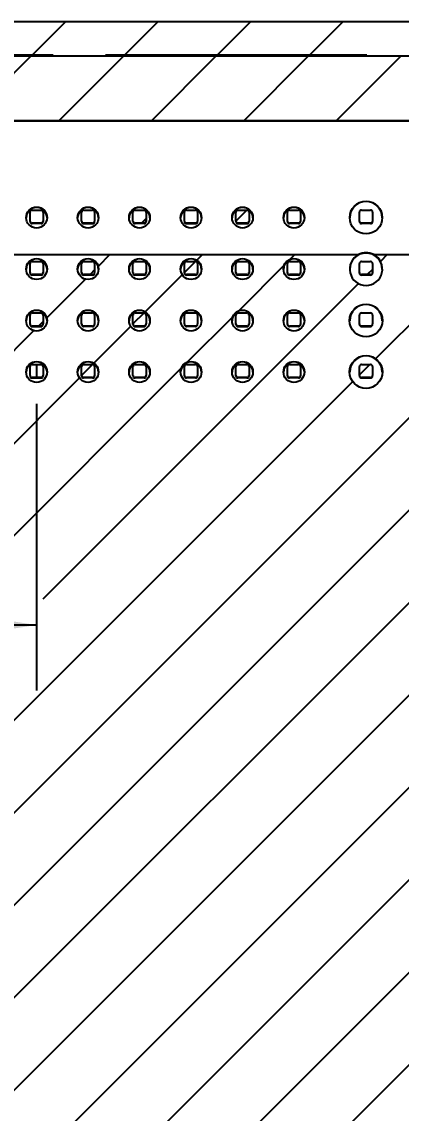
# Model space of a CAD drawing. Extents: x -3.1 to 16.8, y 0.7 to 10.7.
# Drawn here: x 6.136 to 6.862, y 4.812 to 6.899 of the extents above; entities that cross this region are included whole.
import ezdxf
from ezdxf.enums import TextEntityAlignment as Align

# ---------------------------------------------------------------- set-up
doc = ezdxf.new("R2010")
doc.units = 0
doc.linetypes.add('CENTERX2', pattern=[0.8, 0.5, -0.1, 0.1, -0.1])
doc.layers.get('0').update_dxf_attribs({"linetype": 'CONTINUOUS'})
doc.dimstyles.new('SLDDIMSTYLE2', dxfattribs={"dimtxt": 0.125, "dimasz": 0.13, "dimexe": 0, "dimexo": 0.0625, "dimgap": 0.03125, "dimtad": 0, "dimtih": 1, "dimtoh": 1, "dimzin": 12, "dimsah": 1, "dimcen": 0.09, "dimazin": 3, "dimtfac": 1, "dimtofl": 0, "dimtmove": 0, "dimatfit": 3})

# ---------------------------------------------------------------- blocks, each defined once
blk = doc.blocks.new('*D5')
at = {"color": 7, "linetype": 'CONTINUOUS'}
for p, q in [((6.1644, 6.1687), (6.1644, 5.6204)), ((4.751, 5.7454), (5.2308, 5.7454)), ((6.1644, 5.7454), (5.7713, 5.7454))]:
    blk.add_line(p, q, dxfattribs=at)
for points in [[(4.751, 5.7454), (4.881, 5.7254), (4.881, 5.7654)], [(6.1644, 5.7454), (6.0344, 5.7654), (6.0344, 5.7254)]]:
    blk.add_solid(points, dxfattribs=at)
at = {"color": 7, "linetype": 'CONTINUOUS', "width": 0.7}
blk.add_text('1.413', height=0.125, dxfattribs=at).set_placement((5.2933, 5.6463), align=Align.BOTTOM_LEFT)

msp = doc.modelspace()

# ---------------------------------------------------------------- linework, layer by layer
at = {"color": 7, "linetype": 'CONTINUOUS'}
for p, q in [((7.5784, 6.899), (1.9236, 6.899)), ((6.2196, 6.899), (6.1546, 6.834)), ((6.3963, 6.899), (6.3313, 6.834)), ((6.5731, 6.899), (6.5081, 6.834)), ((6.7499, 6.899), (6.6849, 6.834)), ((1.9236, 6.834), (7.5784, 6.834)), ((2.5463, 6.8337), (6.9557, 6.8337)), ((6.1543, 6.8337), (6.0303, 6.7097)), ((6.331, 6.8337), (6.207, 6.7097)), ((6.5078, 6.8337), (6.3838, 6.7097)), ((6.6846, 6.8337), (6.5606, 6.7097)), ((6.8614, 6.8337), (6.7374, 6.7097)), ((2.5618, 6.7097), (6.9402, 6.7097)), ((6.9402, 6.7097), (2.5618, 6.7097)), ((6.1519, 6.518), (6.1519, 6.5351)), ((6.1558, 6.539), (6.1729, 6.539)), ((6.1769, 6.5351), (6.1769, 6.518)), ((6.2503, 6.518), (6.2503, 6.5351)), ((6.2542, 6.539), (6.2714, 6.539)), ((6.2753, 6.5351), (6.2753, 6.518)), ((6.3487, 6.518), (6.3487, 6.5351)), ((6.3527, 6.539), (6.3698, 6.539)), ((6.3737, 6.5351), (6.3737, 6.518)), ((6.4472, 6.518), (6.4472, 6.5351)), ((6.4511, 6.539), (6.4682, 6.539)), ((6.4722, 6.5351), (6.4722, 6.518)), ((6.5667, 6.539), (6.5456, 6.5179)), ((6.5456, 6.518), (6.5456, 6.5351)), ((6.5495, 6.539), (6.5666, 6.539)), ((6.5706, 6.5351), (6.5706, 6.518)), ((6.644, 6.518), (6.644, 6.5351)), ((6.6479, 6.539), (6.6651, 6.539)), ((6.669, 6.5351), (6.669, 6.518)), ((6.7818, 6.518), (6.7818, 6.5351)), ((6.7857, 6.539), (6.8029, 6.539)), ((6.8068, 6.5351), (6.8068, 6.518)), ((6.1519, 6.5171), (6.1519, 6.518)), ((6.1729, 6.514), (6.1558, 6.514)), ((6.1558, 6.5131), (6.1558, 6.514)), ((6.1729, 6.5131), (6.1558, 6.5131)), ((6.1729, 6.514), (6.1729, 6.5131)), ((6.1769, 6.518), (6.1769, 6.5171)), ((6.2503, 6.518), (6.2503, 6.5171)), ((6.2714, 6.514), (6.2542, 6.514)), ((6.2542, 6.514), (6.2542, 6.5131)), ((6.2542, 6.5131), (6.2714, 6.5131)), ((6.2714, 6.5131), (6.2714, 6.514)), ((6.2753, 6.5171), (6.2753, 6.518)), ((6.3487, 6.5171), (6.3487, 6.518)), ((6.3698, 6.514), (6.3527, 6.514)), ((6.3527, 6.514), (6.3527, 6.5131)), ((6.3698, 6.5131), (6.3527, 6.5131)), ((6.3737, 6.5229), (6.3649, 6.514)), ((6.3698, 6.514), (6.3698, 6.5131)), ((6.3737, 6.518), (6.3737, 6.5171)), ((6.4472, 6.518), (6.4472, 6.5171)), ((6.4682, 6.514), (6.4511, 6.514)), ((6.4511, 6.514), (6.4511, 6.5131)), ((6.4511, 6.5131), (6.4682, 6.5131)), ((6.4682, 6.5131), (6.4682, 6.514)), ((6.4722, 6.5171), (6.4722, 6.518)), ((6.5456, 6.518), (6.5456, 6.5171)), ((6.5666, 6.514), (6.5495, 6.514)), ((6.5495, 6.514), (6.5495, 6.5131)), ((6.5495, 6.5131), (6.5666, 6.5131)), ((6.5666, 6.5131), (6.5666, 6.514)), ((6.5706, 6.5171), (6.5706, 6.518)), ((6.644, 6.5171), (6.644, 6.518)), ((6.6651, 6.514), (6.6479, 6.514)), ((6.6479, 6.5131), (6.6479, 6.514)), ((6.6651, 6.5131), (6.6479, 6.5131)), ((6.6651, 6.514), (6.6651, 6.5131)), ((6.669, 6.518), (6.669, 6.5171)), ((6.7818, 6.5171), (6.7818, 6.518)), ((6.8029, 6.514), (6.7857, 6.514)), ((6.7857, 6.5131), (6.7857, 6.514)), ((6.8029, 6.5131), (6.7857, 6.5131)), ((6.8029, 6.514), (6.8029, 6.5131)), ((6.8068, 6.518), (6.8068, 6.5171)), ((7.7189, 6.4538), (2.428, 1.1629)), ((4.494, 6.4538), (6.7797, 6.4538)), ((6.3047, 6.4538), (6.2821, 6.4313)), ((6.4814, 6.4538), (6.4706, 6.4429)), ((6.6582, 6.4538), (6.6492, 6.4448)), ((6.8089, 6.4538), (6.9253, 6.4538)), ((7.0118, 6.4538), (6.8126, 6.2546)), ((6.835, 6.4538), (6.822, 6.4407)), ((6.1519, 6.4195), (6.1519, 6.4367)), ((6.1558, 6.4406), (6.1729, 6.4406)), ((6.1769, 6.4367), (6.1769, 6.4195)), ((6.2503, 6.4195), (6.2503, 6.4367)), ((6.2542, 6.4406), (6.2714, 6.4406)), ((6.2753, 6.4367), (6.2753, 6.4195)), ((6.3487, 6.4195), (6.3487, 6.4367)), ((6.3527, 6.4406), (6.3698, 6.4406)), ((6.3737, 6.4367), (6.3737, 6.4195)), ((6.4683, 6.4406), (6.4472, 6.4195)), ((6.4472, 6.4195), (6.4472, 6.4367)), ((6.4511, 6.4406), (6.4682, 6.4406)), ((6.4722, 6.4367), (6.4722, 6.4195)), ((6.5456, 6.4195), (6.5456, 6.4367)), ((6.5495, 6.4406), (6.5666, 6.4406)), ((6.6379, 6.4334), (6.5508, 6.3464)), ((6.5706, 6.4367), (6.5706, 6.4195)), ((6.644, 6.4195), (6.644, 6.4367)), ((6.6479, 6.4406), (6.6651, 6.4406)), ((6.669, 6.4367), (6.669, 6.4195)), ((6.7818, 6.4195), (6.7818, 6.4367)), ((6.7857, 6.4406), (6.8029, 6.4406)), ((6.8068, 6.4367), (6.8068, 6.4195)), ((7.8535, 6.4117), (2.4552, 1.0133)), ((6.1519, 6.4186), (6.1519, 6.4195)), ((6.1729, 6.4156), (6.1558, 6.4156)), ((6.1558, 6.4147), (6.1558, 6.4156)), ((6.1729, 6.4147), (6.1558, 6.4147)), ((6.1729, 6.4156), (6.1729, 6.4147)), ((6.1769, 6.4195), (6.1769, 6.4186)), ((6.2503, 6.4195), (6.2503, 6.4186)), ((6.2714, 6.4156), (6.2542, 6.4156)), ((6.2542, 6.4156), (6.2542, 6.4147)), ((6.2714, 6.4147), (6.2542, 6.4147)), ((6.2753, 6.4244), (6.2665, 6.4156)), ((6.2714, 6.4156), (6.2714, 6.4147)), ((6.2753, 6.4186), (6.2753, 6.4195)), ((6.3487, 6.4195), (6.3487, 6.4186)), ((6.3698, 6.4156), (6.3527, 6.4156)), ((6.3527, 6.4156), (6.3527, 6.4147)), ((6.3698, 6.4147), (6.3527, 6.4147)), ((6.3698, 6.4156), (6.3698, 6.4147)), ((6.4429, 6.4152), (6.3722, 6.3445)), ((6.3737, 6.4186), (6.3737, 6.4195)), ((6.4472, 6.4186), (6.4472, 6.4195)), ((6.4682, 6.4156), (6.4511, 6.4156)), ((6.4511, 6.4147), (6.4511, 6.4156)), ((6.4682, 6.4147), (6.4511, 6.4147)), ((6.4682, 6.4156), (6.4682, 6.4147)), ((6.4722, 6.4195), (6.4722, 6.4186)), ((6.5456, 6.4186), (6.5456, 6.4195)), ((6.5666, 6.4156), (6.5495, 6.4156)), ((6.5495, 6.4147), (6.5495, 6.4156)), ((6.5666, 6.4147), (6.5495, 6.4147)), ((6.5666, 6.4156), (6.5666, 6.4147)), ((6.5706, 6.4195), (6.5706, 6.4186)), ((6.644, 6.4186), (6.644, 6.4195)), ((6.6651, 6.4156), (6.6479, 6.4156)), ((6.6479, 6.4147), (6.6479, 6.4156)), ((6.6651, 6.4147), (6.6479, 6.4147)), ((6.6651, 6.4156), (6.6651, 6.4147)), ((6.669, 6.4195), (6.669, 6.4186)), ((6.7818, 6.4186), (6.7818, 6.4195)), ((6.8029, 6.4156), (6.7857, 6.4156)), ((6.7857, 6.4147), (6.7857, 6.4156)), ((6.8029, 6.4147), (6.7857, 6.4147)), ((6.8068, 6.4256), (6.7968, 6.4156)), ((6.8029, 6.4156), (6.8029, 6.4147)), ((6.8068, 6.4195), (6.8068, 6.4186)), ((6.7797, 6.3985), (6.1762, 5.795)), ((6.2577, 6.4068), (6.1837, 6.3328)), ((7.2626, 6.3511), (2.428, 1.5165)), ((6.1519, 6.3211), (6.1519, 6.3382)), ((6.1558, 6.3422), (6.1729, 6.3422)), ((6.1769, 6.326), (6.168, 6.3172)), ((6.1769, 6.3382), (6.1769, 6.3211)), ((6.2503, 6.3211), (6.2503, 6.3382)), ((6.2542, 6.3422), (6.2714, 6.3422)), ((6.2753, 6.3382), (6.2753, 6.3211)), ((6.3698, 6.3422), (6.3487, 6.3211)), ((6.3487, 6.3211), (6.3487, 6.3382)), ((6.3527, 6.3422), (6.3698, 6.3422)), ((6.3737, 6.3382), (6.3737, 6.3211)), ((6.4472, 6.3211), (6.4472, 6.3382)), ((6.4511, 6.3422), (6.4682, 6.3422)), ((6.5394, 6.335), (6.4524, 6.248)), ((6.4722, 6.3382), (6.4722, 6.3211)), ((6.5456, 6.3211), (6.5456, 6.3382)), ((6.5495, 6.3422), (6.5666, 6.3422)), ((6.5706, 6.3382), (6.5706, 6.3211)), ((6.644, 6.3211), (6.644, 6.3382)), ((6.6479, 6.3422), (6.6651, 6.3422)), ((6.669, 6.3382), (6.669, 6.3211)), ((6.7818, 6.3211), (6.7818, 6.3382)), ((6.7857, 6.3422), (6.8029, 6.3422)), ((6.8068, 6.3382), (6.8068, 6.3211)), ((6.1593, 6.3084), (5.6953, 5.8444)), ((6.1519, 6.3202), (6.1519, 6.3211)), ((6.1729, 6.3172), (6.1558, 6.3172)), ((6.1558, 6.3163), (6.1558, 6.3172)), ((6.1558, 6.3163), (6.1729, 6.3163)), ((6.1729, 6.3163), (6.1729, 6.3172)), ((6.1769, 6.3202), (6.1769, 6.3211)), ((6.2503, 6.3211), (6.2503, 6.3202)), ((6.2714, 6.3172), (6.2542, 6.3172)), ((6.2542, 6.3172), (6.2542, 6.3163)), ((6.2714, 6.3163), (6.2542, 6.3163)), ((6.2714, 6.3172), (6.2714, 6.3163)), ((6.3445, 6.3168), (6.2737, 6.2461)), ((6.2753, 6.3211), (6.2753, 6.3202)), ((6.3487, 6.3202), (6.3487, 6.3211)), ((6.3698, 6.3172), (6.3527, 6.3172)), ((6.3527, 6.3163), (6.3527, 6.3172)), ((6.3527, 6.3163), (6.3698, 6.3163)), ((6.3698, 6.3163), (6.3698, 6.3172)), ((6.3737, 6.3202), (6.3737, 6.3211)), ((6.4472, 6.3211), (6.4472, 6.3202)), ((6.4682, 6.3172), (6.4511, 6.3172)), ((6.4511, 6.3172), (6.4511, 6.3163)), ((6.4682, 6.3163), (6.4511, 6.3163)), ((6.4682, 6.3172), (6.4682, 6.3163)), ((6.4722, 6.3202), (6.4722, 6.3211)), ((6.5456, 6.3202), (6.5456, 6.3211)), ((6.5666, 6.3172), (6.5495, 6.3172)), ((6.5495, 6.3163), (6.5495, 6.3172)), ((6.5495, 6.3163), (6.5666, 6.3163)), ((6.5666, 6.3163), (6.5666, 6.3172)), ((6.5706, 6.3202), (6.5706, 6.3211)), ((6.644, 6.3202), (6.644, 6.3211)), ((6.6651, 6.3172), (6.6479, 6.3172)), ((6.6479, 6.3163), (6.6479, 6.3172)), ((6.6651, 6.3163), (6.6479, 6.3163)), ((6.6651, 6.3172), (6.6651, 6.3163)), ((6.669, 6.3211), (6.669, 6.3202)), ((6.7818, 6.3202), (6.7818, 6.3211)), ((6.8029, 6.3172), (6.7857, 6.3172)), ((6.7857, 6.3163), (6.7857, 6.3172)), ((6.7857, 6.3163), (6.8029, 6.3163)), ((6.8029, 6.3163), (6.8029, 6.3172)), ((6.8068, 6.3202), (6.8068, 6.3211)), ((7.3688, 6.2804), (2.428, 1.3397)), ((6.1558, 6.2437), (6.1729, 6.2437)), ((6.2714, 6.2437), (6.2503, 6.2226)), ((6.2542, 6.2437), (6.2714, 6.2437)), ((6.3527, 6.2437), (6.3698, 6.2437)), ((6.4511, 6.2437), (6.4682, 6.2437)), ((6.5495, 6.2437), (6.5666, 6.2437)), ((6.6479, 6.2437), (6.6651, 6.2437)), ((6.8017, 6.2437), (6.7818, 6.2238)), ((6.7857, 6.2437), (6.8029, 6.2437)), ((7.852, 6.2333), (2.632, 1.0133)), ((6.441, 6.2366), (5.9994, 5.795)), ((6.1519, 6.2227), (6.1519, 6.2398)), ((6.1519, 6.2227), (6.1519, 6.2218)), ((6.1769, 6.2398), (6.1769, 6.2227)), ((6.1769, 6.2218), (6.1769, 6.2227)), ((6.2503, 6.2227), (6.2503, 6.2398)), ((6.2503, 6.2218), (6.2503, 6.2227)), ((6.2753, 6.2398), (6.2753, 6.2227)), ((6.2753, 6.2227), (6.2753, 6.2218)), ((6.3487, 6.2227), (6.3487, 6.2398)), ((6.3487, 6.2227), (6.3487, 6.2218)), ((6.3737, 6.2398), (6.3737, 6.2227)), ((6.3737, 6.2218), (6.3737, 6.2227)), ((6.4472, 6.2227), (6.4472, 6.2398)), ((6.4472, 6.2218), (6.4472, 6.2227)), ((6.4722, 6.2398), (6.4722, 6.2227)), ((6.4722, 6.2227), (6.4722, 6.2218)), ((6.5456, 6.2227), (6.5456, 6.2398)), ((6.5456, 6.2218), (6.5456, 6.2227)), ((6.5706, 6.2398), (6.5706, 6.2227)), ((6.5706, 6.2227), (6.5706, 6.2218)), ((6.644, 6.2227), (6.644, 6.2398)), ((6.644, 6.2218), (6.644, 6.2227)), ((6.669, 6.2398), (6.669, 6.2227)), ((6.669, 6.2227), (6.669, 6.2218)), ((6.7818, 6.2227), (6.7818, 6.2398)), ((6.7818, 6.2227), (6.7818, 6.2218)), ((6.8068, 6.2398), (6.8068, 6.2227)), ((6.8068, 6.2218), (6.8068, 6.2227)), ((6.769, 6.211), (2.428, 1.87)), ((6.2461, 6.2184), (5.7928, 5.7651)), ((6.1729, 6.2187), (6.1558, 6.2187)), ((6.1558, 6.2179), (6.1558, 6.2187)), ((6.1558, 6.2179), (6.1729, 6.2179)), ((6.1729, 6.2179), (6.1729, 6.2187)), ((6.2714, 6.2187), (6.2542, 6.2187)), ((6.2542, 6.2179), (6.2542, 6.2187)), ((6.2714, 6.2179), (6.2542, 6.2179)), ((6.2714, 6.2187), (6.2714, 6.2179)), ((6.3698, 6.2187), (6.3527, 6.2187)), ((6.3527, 6.2187), (6.3527, 6.2179)), ((6.3698, 6.2179), (6.3527, 6.2179)), ((6.3698, 6.2187), (6.3698, 6.2179)), ((6.4682, 6.2187), (6.4511, 6.2187)), ((6.4511, 6.2179), (6.4511, 6.2187)), ((6.4682, 6.2179), (6.4511, 6.2179)), ((6.4682, 6.2187), (6.4682, 6.2179)), ((6.5666, 6.2187), (6.5495, 6.2187)), ((6.5495, 6.2179), (6.5495, 6.2187)), ((6.5666, 6.2179), (6.5495, 6.2179)), ((6.5666, 6.2187), (6.5666, 6.2179)), ((6.6651, 6.2187), (6.6479, 6.2187)), ((6.6479, 6.2179), (6.6479, 6.2187)), ((6.6651, 6.2179), (6.6479, 6.2179)), ((6.6651, 6.2187), (6.6651, 6.2179)), ((6.8029, 6.2187), (6.7857, 6.2187)), ((6.7857, 6.2187), (6.7857, 6.2179)), ((6.7857, 6.2179), (6.8029, 6.2179)), ((6.8029, 6.2179), (6.8029, 6.2187)), ((6.9335, 6.1987), (2.428, 1.6933)), ((7.8504, 6.055), (2.8088, 1.0133)), ((7.8489, 5.8767), (2.9855, 1.0133))]:
    msp.add_line(p, q, dxfattribs=at)
at = {"color": 7, "linetype": 'CENTERX2'}
for p, q in [((1.496, 6.8358), (8.006, 6.8358)), ((6.1644, 6.2437), (6.1644, 6.2187))]:
    msp.add_line(p, q, dxfattribs=at)
at = {"color": 7, "linetype": 'CONTINUOUS'}
for centre, radius in [((6.7943, 6.5246), 0.0312), ((6.1644, 6.5246), 0.02), ((6.2628, 6.5246), 0.02), ((6.3612, 6.5246), 0.02), ((6.4597, 6.5246), 0.02), ((6.5581, 6.5246), 0.02), ((6.6565, 6.5246), 0.02), ((6.1644, 6.4262), 0.02), ((6.2628, 6.4262), 0.02), ((6.3612, 6.4262), 0.02), ((6.4597, 6.4262), 0.02), ((6.5581, 6.4262), 0.02), ((6.6565, 6.4262), 0.02), ((6.1644, 6.3277), 0.02), ((6.2628, 6.3277), 0.02), ((6.3612, 6.3277), 0.02), ((6.4597, 6.3277), 0.02), ((6.5581, 6.3277), 0.02), ((6.6565, 6.3277), 0.02), ((6.7943, 6.3277), 0.0313), ((6.1644, 6.2293), 0.02), ((6.2628, 6.2293), 0.02), ((6.3612, 6.2293), 0.02), ((6.4597, 6.2293), 0.02), ((6.5581, 6.2293), 0.02), ((6.6565, 6.2293), 0.02), ((6.7943, 6.2293), 0.0313)]:
    msp.add_circle(centre, radius, dxfattribs=at)
for centre, radius, start, end in [((6.7943, 6.5241), 0.0312, 89.9989, 179.9989), ((6.7943, 6.5241), 0.0312, 0.0011, 90.0011), ((6.1644, 6.5241), 0.02, 89.9989, 179.9989), ((6.1558, 6.5351), 0.00394, 90.0011, 180.0011), ((6.1644, 6.5241), 0.02, 0.0011, 90.0011), ((6.1729, 6.5351), 0.00394, 359.999, 89.9989), ((6.2628, 6.5241), 0.02, 89.9989, 179.9989), ((6.2542, 6.5351), 0.00394, 90.0011, 180.0011), ((6.2628, 6.5241), 0.02, 0.0011, 90.0011), ((6.2714, 6.5351), 0.00394, 359.999, 89.9989), ((6.3612, 6.5241), 0.02, 89.9989, 179.9989), ((6.3527, 6.5351), 0.00394, 90.0011, 180.0011), ((6.3612, 6.5241), 0.02, 0.0011, 90.0011), ((6.3698, 6.5351), 0.00394, 359.999, 89.9989), ((6.4597, 6.5241), 0.02, 89.9989, 179.9989), ((6.4511, 6.5351), 0.00394, 90.0011, 180.0011), ((6.4597, 6.5241), 0.02, 0.0011, 90.0011), ((6.4682, 6.5351), 0.00394, 359.999, 89.9989), ((6.5581, 6.5241), 0.02, 89.9989, 179.9989), ((6.5495, 6.5351), 0.00394, 90.0011, 180.0011), ((6.5581, 6.5241), 0.02, 0.0011, 90.0011), ((6.5666, 6.5351), 0.00394, 359.999, 89.9989), ((6.6565, 6.5241), 0.02, 89.9989, 179.9989), ((6.6479, 6.5351), 0.00394, 90.0011, 180.0011), ((6.6565, 6.5241), 0.02, 0.0011, 90.0011), ((6.6651, 6.5351), 0.00394, 359.999, 89.9989), ((6.7857, 6.5351), 0.00394, 90.0011, 180.0011), ((6.8029, 6.5351), 0.00394, 359.999, 89.9989), ((6.1558, 6.518), 0.00394, 179.9989, 269.9989), ((6.1557, 6.517), 0.00383, 178.5688, 225.684), ((6.1557, 6.5168), 0.00371, 224.634, 272.2163), ((6.1729, 6.518), 0.00394, 270.0011, 0.0011), ((6.173, 6.5172), 0.00405, 269.8602, 313.2895), ((6.1731, 6.5169), 0.00376, 313.862, 1.8852), ((6.2542, 6.518), 0.00394, 179.9989, 269.9989), ((6.2544, 6.5171), 0.00412, 180.3043, 223.9484), ((6.2542, 6.5172), 0.00406, 226.803, 270.0473), ((6.2714, 6.518), 0.00394, 270.0011, 0.0011), ((6.2714, 6.5172), 0.00405, 269.8602, 313.2895), ((6.2712, 6.5171), 0.00411, 316.002, 359.7452), ((6.3527, 6.518), 0.00394, 179.9989, 269.9989), ((6.3529, 6.5171), 0.00412, 180.3043, 223.9484), ((6.3527, 6.5172), 0.00406, 226.803, 270.0473), ((6.3698, 6.518), 0.00394, 270.0011, 0.0011), ((6.3698, 6.5172), 0.00405, 269.8602, 313.2895), ((6.37, 6.5169), 0.00376, 313.862, 1.8852), ((6.4511, 6.518), 0.00394, 179.9989, 269.9989), ((6.4513, 6.5171), 0.00412, 180.3043, 223.9484), ((6.4511, 6.5172), 0.00406, 226.803, 270.0473), ((6.4682, 6.518), 0.00394, 270.0011, 0.0011), ((6.4682, 6.5172), 0.00405, 269.8602, 313.2895), ((6.468, 6.5171), 0.00411, 316.002, 359.7452), ((6.5495, 6.518), 0.00394, 179.9989, 269.9989), ((6.5497, 6.5171), 0.00412, 180.3043, 223.9484), ((6.5495, 6.5172), 0.00406, 226.803, 270.0473), ((6.5666, 6.518), 0.00394, 270.0011, 0.0011), ((6.5667, 6.5172), 0.00405, 269.8602, 313.2895), ((6.5665, 6.5171), 0.00411, 316.002, 359.7452), ((6.6479, 6.518), 0.00394, 179.9989, 269.9989), ((6.6478, 6.517), 0.00383, 178.5688, 225.684), ((6.6478, 6.5168), 0.00371, 224.634, 272.2163), ((6.6651, 6.518), 0.00394, 270.0011, 0.0011), ((6.6651, 6.5172), 0.00405, 269.8602, 313.2895), ((6.6652, 6.5169), 0.00376, 313.862, 1.8852), ((6.7857, 6.518), 0.00394, 179.9989, 269.9989), ((6.7856, 6.517), 0.00383, 178.5688, 225.684), ((6.7857, 6.5172), 0.00406, 226.803, 270.0473), ((6.8029, 6.518), 0.00394, 270.0011, 0.0011), ((6.803, 6.5169), 0.00377, 268.1942, 314.9556), ((6.8027, 6.5171), 0.00411, 316.002, 359.7452), ((6.7943, 6.4256), 0.0312, 89.9989, 179.9989), ((6.7943, 6.4262), 0.0313, 117.9457, 62.0543), ((6.7943, 6.4262), 0.0313, 62.0548, 117.9452), ((6.7943, 6.4256), 0.0312, 0.0011, 90.0011), ((6.1644, 6.4256), 0.02, 89.9989, 179.9989), ((6.1558, 6.4367), 0.00394, 90.0011, 180.0011), ((6.1644, 6.4256), 0.02, 0.0011, 90.0011), ((6.1729, 6.4367), 0.00394, 359.999, 89.9989), ((6.2628, 6.4256), 0.02, 89.9989, 179.9989), ((6.2542, 6.4367), 0.00394, 90.0011, 180.0011), ((6.2628, 6.4256), 0.02, 0.0011, 90.0011), ((6.2714, 6.4367), 0.00394, 359.999, 89.9989), ((6.3612, 6.4256), 0.02, 89.9989, 179.9989), ((6.3527, 6.4367), 0.00394, 90.0011, 180.0011), ((6.3612, 6.4256), 0.02, 0.0011, 90.0011), ((6.3698, 6.4367), 0.00394, 359.999, 89.9989), ((6.4597, 6.4256), 0.02, 89.9989, 179.9989), ((6.4511, 6.4367), 0.00394, 90.0011, 180.0011), ((6.4597, 6.4256), 0.02, 0.0011, 90.0011), ((6.4682, 6.4367), 0.00394, 359.999, 89.9989), ((6.5581, 6.4256), 0.02, 89.9989, 179.9989), ((6.5495, 6.4367), 0.00394, 90.0011, 180.0011), ((6.5581, 6.4256), 0.02, 0.0011, 90.0011), ((6.5666, 6.4367), 0.00394, 359.999, 89.9989), ((6.6565, 6.4256), 0.02, 89.9989, 179.9989), ((6.6479, 6.4367), 0.00394, 90.0011, 180.0011), ((6.6565, 6.4256), 0.02, 0.0011, 90.0011), ((6.6651, 6.4367), 0.00394, 359.999, 89.9989), ((6.7857, 6.4367), 0.00394, 90.0011, 180.0011), ((6.8029, 6.4367), 0.00394, 359.999, 89.9989), ((6.1558, 6.4195), 0.00394, 179.9989, 269.9989), ((6.1557, 6.4185), 0.00383, 178.5688, 225.684), ((6.1557, 6.4184), 0.00371, 224.634, 272.2163), ((6.1729, 6.4195), 0.00394, 270.0011, 0.0011), ((6.173, 6.4187), 0.00405, 269.8602, 313.2895), ((6.1731, 6.4185), 0.00376, 313.862, 1.8852), ((6.2542, 6.4195), 0.00394, 179.9989, 269.9989), ((6.2541, 6.4185), 0.00383, 178.5688, 225.684), ((6.2542, 6.4188), 0.00406, 226.803, 270.0473), ((6.2714, 6.4195), 0.00394, 270.0011, 0.0011), ((6.2714, 6.4187), 0.00405, 269.8602, 313.2895), ((6.2712, 6.4187), 0.00411, 316.002, 359.7452), ((6.3527, 6.4195), 0.00394, 179.9989, 269.9989), ((6.3526, 6.4185), 0.00383, 178.5688, 225.684), ((6.3527, 6.4188), 0.00406, 226.803, 270.0473), ((6.3698, 6.4195), 0.00394, 270.0011, 0.0011), ((6.3698, 6.4187), 0.00405, 269.8602, 313.2895), ((6.3696, 6.4187), 0.00411, 316.002, 359.7452), ((6.4511, 6.4195), 0.00394, 179.9989, 269.9989), ((6.451, 6.4185), 0.00383, 178.5688, 225.684), ((6.451, 6.4184), 0.00371, 224.634, 272.2163), ((6.4682, 6.4195), 0.00394, 270.0011, 0.0011), ((6.4682, 6.4187), 0.00405, 269.8602, 313.2895), ((6.4684, 6.4185), 0.00376, 313.862, 1.8852), ((6.5495, 6.4195), 0.00394, 179.9989, 269.9989), ((6.5494, 6.4185), 0.00383, 178.5688, 225.684), ((6.5494, 6.4184), 0.00371, 224.634, 272.2163), ((6.5666, 6.4195), 0.00394, 270.0011, 0.0011), ((6.5667, 6.4187), 0.00405, 269.8602, 313.2895), ((6.5668, 6.4185), 0.00376, 313.862, 1.8852), ((6.6479, 6.4195), 0.00394, 179.9989, 269.9989), ((6.6478, 6.4185), 0.00383, 178.5688, 225.684), ((6.6478, 6.4184), 0.00371, 224.634, 272.2163), ((6.6651, 6.4195), 0.00394, 270.0011, 0.0011), ((6.6651, 6.4187), 0.00405, 269.8602, 313.2895), ((6.6652, 6.4185), 0.00376, 313.862, 1.8852), ((6.7857, 6.4195), 0.00394, 179.9989, 269.9989), ((6.7856, 6.4185), 0.00383, 178.5688, 225.684), ((6.7857, 6.4188), 0.00406, 226.803, 270.0473), ((6.8029, 6.4195), 0.00394, 270.0011, 0.0011), ((6.803, 6.4185), 0.00377, 268.1942, 314.9556), ((6.8027, 6.4187), 0.00411, 316.002, 359.7452), ((6.1644, 6.3272), 0.02, 89.9989, 179.9989), ((6.1644, 6.3272), 0.02, 0.0011, 90.0011), ((6.2628, 6.3272), 0.02, 89.9989, 179.9989), ((6.2628, 6.3272), 0.02, 0.0011, 90.0011), ((6.3612, 6.3272), 0.02, 89.9989, 179.9989), ((6.3612, 6.3272), 0.02, 0.0011, 90.0011), ((6.4597, 6.3272), 0.02, 89.9989, 179.9989), ((6.4597, 6.3272), 0.02, 0.0011, 90.0011), ((6.5581, 6.3272), 0.02, 89.9989, 179.9989), ((6.5581, 6.3272), 0.02, 0.0011, 90.0011), ((6.6565, 6.3272), 0.02, 89.9989, 179.9989), ((6.6565, 6.3272), 0.02, 0.0011, 90.0011), ((6.7943, 6.3272), 0.0312, 89.9989, 179.9989), ((6.7943, 6.3272), 0.0312, 0.0011, 90.0011), ((6.1558, 6.3382), 0.00394, 90.0011, 180.0011), ((6.1729, 6.3382), 0.00394, 359.999, 89.9989), ((6.2542, 6.3382), 0.00394, 90.0011, 180.0011), ((6.2714, 6.3382), 0.00394, 359.999, 89.9989), ((6.3527, 6.3382), 0.00394, 90.0011, 180.0011), ((6.3698, 6.3382), 0.00394, 359.999, 89.9989), ((6.4511, 6.3382), 0.00394, 90.0011, 180.0011), ((6.4682, 6.3382), 0.00394, 359.999, 89.9989), ((6.5495, 6.3382), 0.00394, 90.0011, 180.0011), ((6.5666, 6.3382), 0.00394, 359.999, 89.9989), ((6.6479, 6.3382), 0.00394, 90.0011, 180.0011), ((6.6651, 6.3382), 0.00394, 359.999, 89.9989), ((6.7857, 6.3382), 0.00394, 90.0011, 180.0011), ((6.8029, 6.3382), 0.00394, 359.999, 89.9989), ((6.1558, 6.3211), 0.00394, 179.9989, 269.9989), ((6.156, 6.3202), 0.00412, 180.3043, 223.9484), ((6.1558, 6.3203), 0.00406, 226.803, 270.0473), ((6.1729, 6.3211), 0.00394, 270.0011, 0.0011), ((6.1731, 6.3201), 0.00377, 268.1942, 314.9556), ((6.1728, 6.3202), 0.00411, 316.002, 359.7452), ((6.2542, 6.3211), 0.00394, 179.9989, 269.9989), ((6.2541, 6.3201), 0.00383, 178.5688, 225.684), ((6.2542, 6.3203), 0.00406, 226.803, 270.0473), ((6.2714, 6.3211), 0.00394, 270.0011, 0.0011), ((6.2714, 6.3203), 0.00405, 269.8602, 313.2895), ((6.2715, 6.3201), 0.00376, 313.862, 1.8852), ((6.3527, 6.3211), 0.00394, 179.9989, 269.9989), ((6.3529, 6.3202), 0.00412, 180.3043, 223.9484), ((6.3527, 6.3203), 0.00406, 226.803, 270.0473), ((6.3698, 6.3211), 0.00394, 270.0011, 0.0011), ((6.3699, 6.3201), 0.00377, 268.1942, 314.9556), ((6.3696, 6.3202), 0.00411, 316.002, 359.7452), ((6.4511, 6.3211), 0.00394, 179.9989, 269.9989), ((6.451, 6.3201), 0.00383, 178.5688, 225.684), ((6.4511, 6.3203), 0.00406, 226.803, 270.0473), ((6.4682, 6.3211), 0.00394, 270.0011, 0.0011), ((6.4682, 6.3203), 0.00405, 269.8602, 313.2895), ((6.468, 6.3202), 0.00411, 316.002, 359.7452), ((6.5495, 6.3211), 0.00394, 179.9989, 269.9989), ((6.5497, 6.3202), 0.00412, 180.3043, 223.9484), ((6.5495, 6.3203), 0.00406, 226.803, 270.0473), ((6.5666, 6.3211), 0.00394, 270.0011, 0.0011), ((6.5668, 6.3201), 0.00377, 268.1942, 314.9556), ((6.5665, 6.3202), 0.00411, 316.002, 359.7452), ((6.6479, 6.3211), 0.00394, 179.9989, 269.9989), ((6.6478, 6.3201), 0.00383, 178.5688, 225.684), ((6.6479, 6.3203), 0.00406, 226.803, 270.0473), ((6.6651, 6.3211), 0.00394, 270.0011, 0.0011), ((6.6652, 6.3201), 0.00377, 268.1942, 314.9556), ((6.6649, 6.3202), 0.00411, 316.002, 359.7452), ((6.7857, 6.3211), 0.00394, 179.9989, 269.9989), ((6.7859, 6.3202), 0.00412, 180.3043, 223.9484), ((6.7857, 6.3203), 0.00406, 226.803, 270.0473), ((6.8029, 6.3211), 0.00394, 270.0011, 0.0011), ((6.803, 6.3201), 0.00377, 268.1942, 314.9556), ((6.8027, 6.3202), 0.00411, 316.002, 359.7452), ((6.1644, 6.2288), 0.02, 89.9989, 179.9989), ((6.1558, 6.2398), 0.00394, 90.0011, 180.0011), ((6.1644, 6.2288), 0.02, 0.0011, 90.0011), ((6.1729, 6.2398), 0.00394, 359.999, 89.9989), ((6.2628, 6.2288), 0.02, 89.9989, 179.9989), ((6.2542, 6.2398), 0.00394, 90.0011, 180.0011), ((6.2628, 6.2288), 0.02, 0.0011, 90.0011), ((6.2714, 6.2398), 0.00394, 359.999, 89.9989), ((6.3612, 6.2288), 0.02, 89.9989, 179.9989), ((6.3527, 6.2398), 0.00394, 90.0011, 180.0011), ((6.3612, 6.2288), 0.02, 0.0011, 90.0011), ((6.3698, 6.2398), 0.00394, 359.999, 89.9989), ((6.4597, 6.2288), 0.02, 89.9989, 179.9989), ((6.4511, 6.2398), 0.00394, 90.0011, 180.0011), ((6.4597, 6.2288), 0.02, 0.0011, 90.0011), ((6.4682, 6.2398), 0.00394, 359.999, 89.9989), ((6.5581, 6.2288), 0.02, 89.9989, 179.9989), ((6.5495, 6.2398), 0.00394, 90.0011, 180.0011), ((6.5581, 6.2288), 0.02, 0.0011, 90.0011), ((6.5666, 6.2398), 0.00394, 359.999, 89.9989), ((6.6565, 6.2288), 0.02, 89.9989, 179.9989), ((6.6479, 6.2398), 0.00394, 90.0011, 180.0011), ((6.6565, 6.2288), 0.02, 0.0011, 90.0011), ((6.6651, 6.2398), 0.00394, 359.999, 89.9989), ((6.7943, 6.2288), 0.0312, 89.9989, 179.9989), ((6.7857, 6.2398), 0.00394, 90.0011, 180.0011), ((6.7943, 6.2288), 0.0312, 0.0011, 90.0011), ((6.8029, 6.2398), 0.00394, 359.999, 89.9989), ((6.1558, 6.2227), 0.00394, 179.9989, 269.9989), ((6.156, 6.2218), 0.00412, 180.3043, 223.9484), ((6.1729, 6.2227), 0.00394, 270.0011, 0.0011), ((6.1728, 6.2218), 0.00411, 316.002, 359.7452), ((6.2542, 6.2227), 0.00394, 179.999, 269.9989), ((6.2541, 6.2217), 0.00383, 178.5688, 225.684), ((6.2714, 6.2227), 0.00394, 270.0011, 0.0011), ((6.2712, 6.2218), 0.00411, 316.002, 359.7452), ((6.3527, 6.2227), 0.00394, 179.9989, 269.9989), ((6.3526, 6.2217), 0.00383, 178.5688, 225.684), ((6.3698, 6.2227), 0.00394, 270.0011, 0.0011), ((6.3696, 6.2218), 0.00411, 316.002, 359.7452), ((6.4511, 6.2227), 0.00394, 179.999, 269.9989), ((6.451, 6.2217), 0.00383, 178.5688, 225.684), ((6.4682, 6.2227), 0.00394, 270.0011, 0.0011), ((6.468, 6.2218), 0.00411, 316.002, 359.7452), ((6.5495, 6.2227), 0.00394, 179.999, 269.9989), ((6.5494, 6.2217), 0.00383, 178.5688, 225.684), ((6.5666, 6.2227), 0.00394, 270.0011, 0.0011), ((6.5665, 6.2218), 0.00411, 316.002, 359.7452), ((6.6479, 6.2227), 0.00394, 179.999, 269.9989), ((6.6478, 6.2217), 0.00383, 178.5688, 225.684), ((6.6651, 6.2227), 0.00394, 270.0011, 0.0011), ((6.6649, 6.2218), 0.00411, 316.002, 359.7452), ((6.7857, 6.2227), 0.00394, 179.9989, 269.9989), ((6.7859, 6.2218), 0.00412, 180.3043, 223.9484), ((6.8029, 6.2227), 0.00394, 270.0011, 0.0011), ((6.8027, 6.2218), 0.00411, 316.002, 359.7452), ((6.1558, 6.2219), 0.00406, 226.803, 270.0473), ((6.1731, 6.2216), 0.00377, 268.1942, 314.9556), ((6.2542, 6.2219), 0.00406, 226.803, 270.0473), ((6.2715, 6.2216), 0.00377, 268.1942, 314.9556), ((6.3527, 6.2219), 0.00406, 226.803, 270.0473), ((6.3698, 6.2219), 0.00405, 269.8602, 313.2895), ((6.4511, 6.2219), 0.00406, 226.803, 270.0473), ((6.4683, 6.2216), 0.00377, 268.1942, 314.9556), ((6.5495, 6.2219), 0.00406, 226.803, 270.0473), ((6.5668, 6.2216), 0.00377, 268.1942, 314.9556), ((6.6479, 6.2219), 0.00406, 226.803, 270.0473), ((6.6652, 6.2216), 0.00377, 268.1942, 314.9556), ((6.7857, 6.2219), 0.00406, 226.803, 270.0473), ((6.8029, 6.2219), 0.00405, 269.8602, 313.2895)]:
    msp.add_arc(centre, radius, start, end, dxfattribs=at)

# ---------------------------------------------------------------- dimensions: what is measured, and where the dimension line sits
dim = msp.add_linear_dim(base=(6.1644, 5.7454), p1=(4.751, 5.9217), p2=(6.1644, 6.2187), dimstyle='SLDDIMSTYLE2', dxfattribs=at)
dim.commit()
dim.dimension.update_dxf_attribs({"geometry": '*D5', "text_midpoint": (5.501, 5.7454), "dimtype": 160})

doc.saveas('drawing.dxf')
